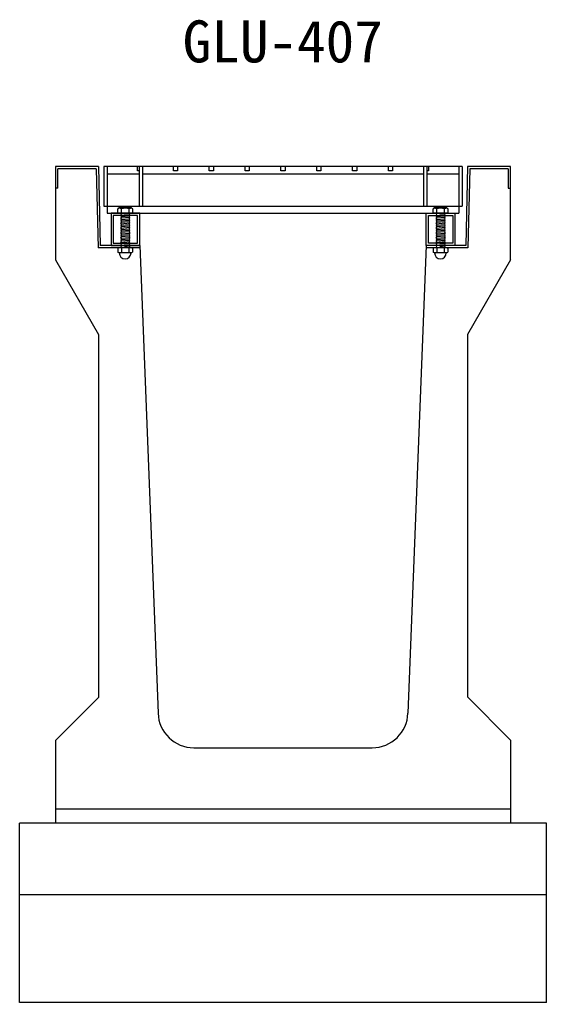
# Model space of a CAD drawing. Units: millimetres, scale not verified. Extents: x -25200 to 25200, y -8910 to 8910.
# Drawn here: x -10791 to -10056, y -1568 to -198 of the extents above; entities that cross this region are included whole.
import ezdxf
from ezdxf.enums import TextEntityAlignment as Align

# ---------------------------------------------------------------- set-up
doc = ezdxf.new("R2010")
doc.units = ezdxf.units.MM
doc.header["$LTSCALE"] = 30
doc.linetypes.add('DOTTED', pattern=[1.75, 0.25, -1.5])
for name, color, linetype, lineweight in [('0-2_HATCH', 6, 'Continuous', 25), ('0-5_OUTLINE', 3, 'Continuous', 25), ('0-7_TXT', 7, 'Continuous', 25)]:
    doc.layers.add(name, color=color, linetype=linetype, lineweight=lineweight)
doc.styles.add('ＭＳ ゴシック', font='')
doc.styles.get('ＭＳ ゴシック').set_extended_font_data('MS Gothic')

msp = doc.modelspace()

# ---------------------------------------------------------------- linework, layer by layer
at = {"layer": '0-2_HATCH'}
for p, q in [((-10737.73, -432.8), (-10737.73, -406)), ((-10684.06, -406), (-10737.73, -406)), ((-10684.06, -406), (-10681.56, -516)), ((-10173.43, -402.8), (-10673.43, -402.8)), ((-10668.93, -402.8), (-10668.93, -467.8)), ((-10623.93, -402.8), (-10623.93, -457.8)), ((-10619.43, -402.8), (-10619.43, -457.8)), ((-10227.43, -402.8), (-10227.43, -457.8)), ((-10222.93, -402.8), (-10222.93, -457.8)), ((-10177.93, -402.8), (-10177.93, -467.8)), ((-10173.43, -402.8), (-10173.43, -457.8)), ((-10162.8, -406), (-10165.3, -516)), ((-10109.13, -406), (-10162.8, -406)), ((-10668.93, -412.8), (-10623.93, -412.8)), ((-10619.43, -412.8), (-10227.43, -412.8)), ((-10222.93, -412.8), (-10177.93, -412.8)), ((-10737.73, -432.8), (-10740.93, -432.8)), ((-10651.93, -460.3), (-10653.93, -461.8)), ((-10653.93, -467.8), (-10653.93, -461.8)), ((-10653.6, -461.52), (-10651.93, -460.3)), ((-10634.93, -460.3), (-10651.93, -460.3)), ((-10648.93, -467.8), (-10648.93, -461.8)), ((-10637.93, -467.8), (-10637.93, -461.8)), ((-10633.25, -461.52), (-10634.93, -460.3)), ((-10632.93, -467.8), (-10632.93, -461.8)), ((-10211.93, -460.3), (-10213.93, -461.8)), ((-10213.93, -467.8), (-10213.93, -461.8)), ((-10213.6, -461.52), (-10211.93, -460.3)), ((-10194.93, -460.3), (-10211.93, -460.3)), ((-10208.93, -467.8), (-10208.93, -461.8)), ((-10197.93, -467.8), (-10197.93, -461.8)), ((-10193.25, -461.52), (-10194.93, -460.3)), ((-10192.93, -467.8), (-10192.93, -461.8)), ((-10668.93, -467.8), (-10177.93, -467.8)), ((-10632.93, -467.8), (-10653.93, -467.8)), ((-10649.93, -467.8), (-10636.93, -467.8)), ((-10649.93, -468.8), (-10648.93, -467.8)), ((-10648.93, -469.8), (-10649.93, -468.8)), ((-10649.93, -470.8), (-10648.93, -469.8)), ((-10648.93, -471.8), (-10649.93, -470.8)), ((-10649.93, -472.8), (-10648.93, -471.8)), ((-10636.93, -471.8), (-10649.93, -472.8)), ((-10648.93, -473.8), (-10649.93, -472.8)), ((-10649.93, -474.8), (-10648.93, -473.8)), ((-10636.93, -473.8), (-10649.93, -474.8)), ((-10648.93, -475.8), (-10649.93, -474.8)), ((-10649.93, -476.8), (-10648.93, -475.8)), ((-10636.93, -475.8), (-10649.93, -476.8)), ((-10648.93, -477.8), (-10649.93, -476.8)), ((-10649.93, -478.8), (-10648.93, -477.8)), ((-10636.93, -477.8), (-10649.93, -478.8)), ((-10648.93, -479.8), (-10649.93, -478.8)), ((-10637.93, -468.8), (-10636.93, -467.8)), ((-10636.93, -469.8), (-10637.93, -468.8)), ((-10637.93, -472.8), (-10636.93, -471.8)), ((-10636.93, -473.8), (-10637.93, -472.8)), ((-10637.93, -474.8), (-10636.93, -473.8)), ((-10636.93, -475.8), (-10637.93, -474.8)), ((-10637.93, -476.8), (-10636.93, -475.8)), ((-10636.93, -477.8), (-10637.93, -476.8)), ((-10192.93, -467.8), (-10213.93, -467.8)), ((-10209.93, -467.8), (-10196.93, -467.8)), ((-10209.93, -468.8), (-10208.93, -467.8)), ((-10208.93, -469.8), (-10209.93, -468.8)), ((-10209.93, -470.8), (-10208.93, -469.8)), ((-10208.93, -471.8), (-10209.93, -470.8)), ((-10209.93, -472.8), (-10208.93, -471.8)), ((-10196.93, -471.8), (-10209.93, -472.8)), ((-10208.93, -473.8), (-10209.93, -472.8)), ((-10209.93, -474.8), (-10208.93, -473.8)), ((-10196.93, -473.8), (-10209.93, -474.8)), ((-10208.93, -475.8), (-10209.93, -474.8)), ((-10209.93, -476.8), (-10208.93, -475.8)), ((-10196.93, -475.8), (-10209.93, -476.8)), ((-10208.93, -477.8), (-10209.93, -476.8)), ((-10209.93, -478.8), (-10208.93, -477.8)), ((-10196.93, -477.8), (-10209.93, -478.8)), ((-10208.93, -479.8), (-10209.93, -478.8)), ((-10197.93, -468.8), (-10196.93, -467.8)), ((-10196.93, -469.8), (-10197.93, -468.8)), ((-10197.93, -472.8), (-10196.93, -471.8)), ((-10196.93, -473.8), (-10197.93, -472.8)), ((-10197.93, -474.8), (-10196.93, -473.8)), ((-10196.93, -475.8), (-10197.93, -474.8)), ((-10197.93, -476.8), (-10196.93, -475.8)), ((-10196.93, -477.8), (-10197.93, -476.8)), ((-10636.93, -479.8), (-10649.93, -480.8)), ((-10649.93, -480.8), (-10648.93, -479.8)), ((-10636.93, -481.8), (-10649.93, -482.8)), ((-10648.93, -483.8), (-10649.93, -482.8)), ((-10636.93, -483.8), (-10649.93, -484.8)), ((-10649.93, -484.8), (-10648.93, -483.8)), ((-10648.93, -485.8), (-10649.93, -484.8)), ((-10636.93, -485.8), (-10649.93, -486.8)), ((-10649.93, -486.8), (-10648.93, -485.8)), ((-10648.93, -487.8), (-10649.93, -486.8)), ((-10636.93, -487.8), (-10649.93, -488.8)), ((-10649.93, -488.8), (-10648.93, -487.8)), ((-10648.93, -489.8), (-10649.93, -488.8)), ((-10636.93, -489.8), (-10649.93, -490.8)), ((-10649.93, -490.8), (-10648.93, -489.8)), ((-10648.93, -491.8), (-10649.93, -490.8)), ((-10636.93, -491.8), (-10649.93, -492.8)), ((-10649.93, -492.8), (-10648.93, -491.8)), ((-10648.93, -493.8), (-10649.93, -492.8)), ((-10637.93, -480.8), (-10636.93, -479.8)), ((-10636.93, -481.8), (-10637.93, -480.8)), ((-10637.93, -482.8), (-10636.93, -481.8)), ((-10636.93, -483.8), (-10637.93, -482.8)), ((-10637.93, -484.8), (-10636.93, -483.8)), ((-10637.93, -484.8), (-10636.93, -485.8)), ((-10637.93, -486.8), (-10636.93, -485.8)), ((-10637.93, -486.8), (-10636.93, -487.8)), ((-10637.93, -488.8), (-10636.93, -487.8)), ((-10637.93, -488.8), (-10636.93, -489.8)), ((-10637.93, -490.8), (-10636.93, -489.8)), ((-10637.93, -490.8), (-10636.93, -491.8)), ((-10637.93, -492.8), (-10636.93, -491.8)), ((-10637.93, -492.8), (-10636.93, -493.8)), ((-10196.93, -479.8), (-10209.93, -480.8)), ((-10209.93, -480.8), (-10208.93, -479.8)), ((-10196.93, -481.8), (-10209.93, -482.8)), ((-10208.93, -483.8), (-10209.93, -482.8)), ((-10196.93, -483.8), (-10209.93, -484.8)), ((-10209.93, -484.8), (-10208.93, -483.8)), ((-10208.93, -485.8), (-10209.93, -484.8)), ((-10196.93, -485.8), (-10209.93, -486.8)), ((-10209.93, -486.8), (-10208.93, -485.8)), ((-10208.93, -487.8), (-10209.93, -486.8)), ((-10196.93, -487.8), (-10209.93, -488.8)), ((-10209.93, -488.8), (-10208.93, -487.8)), ((-10208.93, -489.8), (-10209.93, -488.8)), ((-10196.93, -489.8), (-10209.93, -490.8)), ((-10209.93, -490.8), (-10208.93, -489.8)), ((-10208.93, -491.8), (-10209.93, -490.8)), ((-10196.93, -491.8), (-10209.93, -492.8)), ((-10209.93, -492.8), (-10208.93, -491.8)), ((-10208.93, -493.8), (-10209.93, -492.8)), ((-10197.93, -480.8), (-10196.93, -479.8)), ((-10196.93, -481.8), (-10197.93, -480.8)), ((-10197.93, -482.8), (-10196.93, -481.8)), ((-10196.93, -483.8), (-10197.93, -482.8)), ((-10197.93, -484.8), (-10196.93, -483.8)), ((-10197.93, -484.8), (-10196.93, -485.8)), ((-10197.93, -486.8), (-10196.93, -485.8)), ((-10197.93, -486.8), (-10196.93, -487.8)), ((-10197.93, -488.8), (-10196.93, -487.8)), ((-10197.93, -488.8), (-10196.93, -489.8)), ((-10197.93, -490.8), (-10196.93, -489.8)), ((-10197.93, -490.8), (-10196.93, -491.8)), ((-10197.93, -492.8), (-10196.93, -491.8)), ((-10197.93, -492.8), (-10196.93, -493.8)), ((-10636.93, -493.8), (-10649.93, -494.8)), ((-10649.93, -494.8), (-10648.93, -493.8)), ((-10648.93, -495.8), (-10649.93, -494.8)), ((-10636.93, -495.8), (-10649.93, -496.8)), ((-10649.93, -496.8), (-10648.93, -495.8)), ((-10648.93, -497.8), (-10649.93, -496.8)), ((-10636.93, -497.8), (-10649.93, -498.8)), ((-10649.93, -498.8), (-10648.93, -497.8)), ((-10648.93, -499.8), (-10649.93, -498.8)), ((-10636.93, -499.8), (-10649.93, -500.8)), ((-10649.93, -500.8), (-10648.93, -499.8)), ((-10648.93, -501.8), (-10649.93, -500.8)), ((-10636.93, -501.8), (-10649.93, -502.8)), ((-10649.93, -502.8), (-10648.93, -501.8)), ((-10648.93, -503.8), (-10649.93, -502.8)), ((-10636.93, -503.8), (-10649.93, -504.8)), ((-10649.93, -504.8), (-10648.93, -503.8)), ((-10648.93, -505.8), (-10649.93, -504.8)), ((-10636.93, -505.8), (-10649.93, -506.8)), ((-10649.93, -506.8), (-10648.93, -505.8)), ((-10648.93, -507.8), (-10649.93, -506.8)), ((-10637.93, -494.8), (-10636.93, -493.8)), ((-10637.93, -494.8), (-10636.93, -495.8)), ((-10637.93, -496.8), (-10636.93, -495.8)), ((-10637.93, -496.8), (-10636.93, -497.8)), ((-10637.93, -498.8), (-10636.93, -497.8)), ((-10637.93, -498.8), (-10636.93, -499.8)), ((-10637.93, -500.8), (-10636.93, -499.8)), ((-10637.93, -500.8), (-10636.93, -501.8)), ((-10637.93, -502.8), (-10636.93, -501.8)), ((-10637.93, -502.8), (-10636.93, -503.8)), ((-10637.93, -504.8), (-10636.93, -503.8)), ((-10637.93, -504.8), (-10636.93, -505.8)), ((-10637.93, -506.8), (-10636.93, -505.8)), ((-10637.93, -506.8), (-10636.93, -507.8)), ((-10196.93, -493.8), (-10209.93, -494.8)), ((-10209.93, -494.8), (-10208.93, -493.8)), ((-10208.93, -495.8), (-10209.93, -494.8)), ((-10196.93, -495.8), (-10209.93, -496.8)), ((-10209.93, -496.8), (-10208.93, -495.8)), ((-10208.93, -497.8), (-10209.93, -496.8)), ((-10196.93, -497.8), (-10209.93, -498.8)), ((-10209.93, -498.8), (-10208.93, -497.8)), ((-10208.93, -499.8), (-10209.93, -498.8)), ((-10196.93, -499.8), (-10209.93, -500.8)), ((-10209.93, -500.8), (-10208.93, -499.8)), ((-10208.93, -501.8), (-10209.93, -500.8)), ((-10196.93, -501.8), (-10209.93, -502.8)), ((-10209.93, -502.8), (-10208.93, -501.8)), ((-10208.93, -503.8), (-10209.93, -502.8)), ((-10196.93, -503.8), (-10209.93, -504.8)), ((-10209.93, -504.8), (-10208.93, -503.8)), ((-10208.93, -505.8), (-10209.93, -504.8)), ((-10196.93, -505.8), (-10209.93, -506.8)), ((-10209.93, -506.8), (-10208.93, -505.8)), ((-10208.93, -507.8), (-10209.93, -506.8)), ((-10197.93, -494.8), (-10196.93, -493.8)), ((-10197.93, -494.8), (-10196.93, -495.8)), ((-10197.93, -496.8), (-10196.93, -495.8)), ((-10197.93, -496.8), (-10196.93, -497.8)), ((-10197.93, -498.8), (-10196.93, -497.8)), ((-10197.93, -498.8), (-10196.93, -499.8)), ((-10197.93, -500.8), (-10196.93, -499.8)), ((-10197.93, -500.8), (-10196.93, -501.8)), ((-10197.93, -502.8), (-10196.93, -501.8)), ((-10197.93, -502.8), (-10196.93, -503.8)), ((-10197.93, -504.8), (-10196.93, -503.8)), ((-10197.93, -504.8), (-10196.93, -505.8)), ((-10197.93, -506.8), (-10196.93, -505.8)), ((-10197.93, -506.8), (-10196.93, -507.8)), ((-10623.3, -516), (-10681.56, -516)), ((-10653.07, -516.02), (-10653.93, -516.67)), ((-10653.93, -516.67), (-10653.93, -521.85)), ((-10634.38, -516.02), (-10653.07, -516.02)), ((-10636.93, -507.8), (-10649.93, -508.8)), ((-10649.93, -508.8), (-10648.93, -507.8)), ((-10648.93, -509.8), (-10649.93, -508.8)), ((-10649.93, -510.8), (-10648.93, -509.8)), ((-10648.93, -511.8), (-10649.93, -510.8)), ((-10649.93, -512.8), (-10648.93, -511.8)), ((-10648.93, -513.79), (-10649.93, -512.79)), ((-10649.93, -514.8), (-10648.93, -513.8)), ((-10648.93, -515.79), (-10649.93, -514.79)), ((-10649.15, -516.02), (-10648.93, -515.8)), ((-10648.83, -516.67), (-10648.83, -521.85)), ((-10638.62, -516.67), (-10638.62, -521.85)), ((-10637.93, -508.8), (-10636.93, -507.8)), ((-10637.93, -508.8), (-10636.93, -509.8)), ((-10637.93, -510.8), (-10636.93, -509.8)), ((-10637.93, -510.8), (-10636.93, -511.8)), ((-10637.93, -512.8), (-10636.93, -511.8)), ((-10637.93, -512.8), (-10636.93, -513.8)), ((-10637.93, -514.79), (-10636.93, -513.79)), ((-10637.93, -514.79), (-10636.93, -515.8)), ((-10637.15, -516.02), (-10636.93, -515.8)), ((-10634.38, -516.02), (-10633.52, -516.67)), ((-10633.52, -516.67), (-10633.52, -521.85)), ((-10165.3, -516), (-10223.55, -516)), ((-10213.07, -516.02), (-10213.93, -516.67)), ((-10213.93, -516.67), (-10213.93, -521.85)), ((-10194.38, -516.02), (-10213.07, -516.02)), ((-10196.93, -507.8), (-10209.93, -508.8)), ((-10209.93, -508.8), (-10208.93, -507.8)), ((-10208.93, -509.8), (-10209.93, -508.8)), ((-10209.93, -510.8), (-10208.93, -509.8)), ((-10208.93, -511.8), (-10209.93, -510.8)), ((-10209.93, -512.8), (-10208.93, -511.8)), ((-10208.93, -513.79), (-10209.93, -512.79)), ((-10209.93, -514.8), (-10208.93, -513.8)), ((-10208.93, -515.79), (-10209.93, -514.79)), ((-10209.15, -516.02), (-10208.93, -515.8)), ((-10208.83, -516.67), (-10208.83, -521.85)), ((-10198.62, -516.67), (-10198.62, -521.85)), ((-10197.93, -508.8), (-10196.93, -507.8)), ((-10197.93, -508.8), (-10196.93, -509.8)), ((-10197.93, -510.8), (-10196.93, -509.8)), ((-10197.93, -510.8), (-10196.93, -511.8)), ((-10197.93, -512.8), (-10196.93, -511.8)), ((-10197.93, -512.8), (-10196.93, -513.8)), ((-10197.93, -514.79), (-10196.93, -513.79)), ((-10197.93, -514.79), (-10196.93, -515.8)), ((-10197.15, -516.02), (-10196.93, -515.8)), ((-10194.38, -516.02), (-10193.52, -516.67)), ((-10193.52, -516.67), (-10193.52, -521.85)), ((-10652.24, -522.82), (-10653.93, -521.85)), ((-10652.24, -523.15), (-10652.24, -522.82)), ((-10635.21, -522.82), (-10652.24, -522.82)), ((-10635.21, -523.15), (-10652.24, -523.15)), ((-10635.21, -522.82), (-10633.52, -521.85)), ((-10635.21, -523.15), (-10635.21, -522.82)), ((-10212.24, -522.82), (-10213.93, -521.85)), ((-10212.24, -523.15), (-10212.24, -522.82)), ((-10195.21, -522.82), (-10212.24, -522.82)), ((-10195.21, -523.15), (-10212.24, -523.15)), ((-10195.21, -522.82), (-10193.52, -521.85)), ((-10195.21, -523.15), (-10195.21, -522.82))]:
    msp.add_line(p, q, dxfattribs=at)
at = {"layer": '0-2_HATCH', "linetype": 'DOTTED'}
for p, q in [((-10636.93, -467.8), (-10649.93, -468.8)), ((-10636.93, -469.8), (-10649.93, -470.8)), ((-10196.93, -467.8), (-10209.93, -468.8)), ((-10196.93, -469.8), (-10209.93, -470.8)), ((-10636.93, -509.8), (-10649.93, -510.8)), ((-10636.93, -511.8), (-10649.93, -512.8)), ((-10636.93, -513.8), (-10649.93, -514.8)), ((-10196.93, -509.8), (-10209.93, -510.8)), ((-10196.93, -511.8), (-10209.93, -512.8)), ((-10196.93, -513.8), (-10209.93, -514.8))]:
    msp.add_line(p, q, dxfattribs=at)
at = {"layer": '0-2_HATCH'}
for points in [[(-10673.43, -402.8), (-10673.43, -457.8), (-10173.43, -457.8)], [(-10623.93, -408.8), (-10626.43, -408.8), (-10626.43, -402.8)], [(-10570.43, -402.8), (-10570.43, -408.8), (-10576.43, -408.8), (-10576.43, -402.8)], [(-10520.43, -402.8), (-10520.43, -408.8), (-10526.43, -408.8), (-10526.43, -402.8)], [(-10470.43, -402.8), (-10470.43, -408.8), (-10476.43, -408.8), (-10476.43, -402.8)], [(-10420.43, -402.8), (-10420.43, -408.8), (-10426.43, -408.8), (-10426.43, -402.8)], [(-10370.43, -402.8), (-10370.43, -408.8), (-10376.43, -408.8), (-10376.43, -402.8)], [(-10320.43, -402.8), (-10320.43, -408.8), (-10326.43, -408.8), (-10326.43, -402.8)], [(-10270.43, -402.8), (-10270.43, -408.8), (-10276.43, -408.8), (-10276.43, -402.8)], [(-10220.43, -402.8), (-10220.43, -408.8), (-10222.93, -408.8)], [(-10109.13, -406), (-10109.13, -432.8), (-10105.93, -432.8)], [(-10636.93, -471.8), (-10637.93, -470.8), (-10636.93, -469.8)], [(-10636.93, -479.8), (-10637.93, -478.8), (-10636.93, -477.8)], [(-10196.93, -471.8), (-10197.93, -470.8), (-10196.93, -469.8)], [(-10196.93, -479.8), (-10197.93, -478.8), (-10196.93, -477.8)], [(-10649.93, -482.8), (-10648.93, -481.8), (-10649.93, -480.8)], [(-10209.93, -482.8), (-10208.93, -481.8), (-10209.93, -480.8)]]:
    msp.add_lwpolyline(points, dxfattribs=at)
for points in [[(-10663.43, -467.8), (-10663.43, -512.8), (-10623.43, -512.8), (-10623.43, -467.8)], [(-10660.23, -471), (-10660.23, -509.6), (-10626.63, -509.6), (-10626.63, -471)], [(-10183.43, -467.8), (-10183.43, -512.8), (-10223.43, -512.8), (-10223.43, -467.8)], [(-10186.63, -471), (-10186.63, -509.6), (-10220.23, -509.6), (-10220.23, -471)]]:
    msp.add_lwpolyline(points, close=True, dxfattribs=at)
for centre, radius, start, end in [((-10651.43, -464.42), 3.62, 46.39563, 133.60437), ((-10643.43, -476.42), 15.62, 69.39075, 110.60925), ((-10635.43, -464.42), 3.62, 46.39563, 133.60437), ((-10211.43, -464.42), 3.62, 46.39563, 133.60437), ((-10203.43, -476.42), 15.62, 69.39075, 110.60925), ((-10195.43, -464.42), 3.62, 46.39563, 133.60437), ((-10651.38, -521.36), 5.35, 61.49832, 118.50684), ((-10643.72, -536.43), 20.42, 75.52621, 104.47362), ((-10636.07, -521.36), 5.35, 61.49231, 118.50169), ((-10211.38, -521.36), 5.35, 61.49832, 118.50684), ((-10203.72, -536.43), 20.42, 75.52621, 104.47362), ((-10196.07, -521.36), 5.35, 61.49231, 118.50169), ((-10651.38, -517.15), 5.35, 241.49843, 298.50089), ((-10643.72, -523.15), 8.19, 180, 359.99995), ((-10643.72, -502.08), 20.42, 255.52638, 284.47374), ((-10636.07, -517.15), 5.35, 241.49989, 298.5), ((-10211.38, -517.15), 5.35, 241.49843, 298.50089), ((-10203.72, -523.15), 8.19, 180, 359.99995), ((-10203.72, -502.08), 20.42, 255.52638, 284.47374), ((-10196.07, -517.15), 5.35, 241.49989, 298.5)]:
    msp.add_arc(centre, radius, start, end, dxfattribs=at)
at = {"layer": '0-5_OUTLINE'}
for p, q in [((-10740.93, -402.8), (-10740.93, -532.8)), ((-10680.93, -402.8), (-10740.93, -402.8)), ((-10680.93, -402.8), (-10678.43, -512.8)), ((-10165.93, -402.8), (-10168.43, -512.8)), ((-10105.93, -402.8), (-10165.93, -402.8)), ((-10105.93, -532.8), (-10105.93, -402.8)), ((-10623.43, -512.8), (-10678.43, -512.8)), ((-10623.43, -512.8), (-10597.81, -1164.76)), ((-10223.43, -512.8), (-10249.04, -1164.76)), ((-10168.43, -512.8), (-10223.43, -512.8)), ((-10740.93, -532.8), (-10680.93, -636.8)), ((-10105.93, -532.8), (-10165.93, -636.8)), ((-10680.93, -636.8), (-10680.93, -1142.8)), ((-10165.93, -636.8), (-10165.93, -1142.08)), ((-10740.93, -1202.8), (-10680.93, -1142.8)), ((-10105.93, -1202.08), (-10165.93, -1142.08)), ((-10740.93, -1202.8), (-10740.93, -1317.8)), ((-10105.93, -1202.08), (-10105.93, -1317.8)), ((-10547.85, -1212.8), (-10299, -1212.8)), ((-10740.93, -1297.8), (-10105.93, -1297.8)), ((-10055.93, -1317.8), (-10790.93, -1317.8)), ((-10055.93, -1567.8), (-10055.93, -1317.8)), ((-10055.93, -1417.8), (-10790.93, -1417.8))]:
    msp.add_line(p, q, dxfattribs=at)
msp.add_lwpolyline([(-10055.93, -1567.8), (-10790.93, -1567.8), (-10790.93, -1317.8)], dxfattribs=at)
for centre, start, end in [((-10547.85, -1162.8), 182.24974, 270), ((-10299, -1162.8), 270, 357.75026)]:
    msp.add_arc(centre, 50, start, end, dxfattribs=at)

# ---------------------------------------------------------------- texts
at = {"layer": '0-7_TXT', "style": 'ＭＳ ゴシック'}
msp.add_text('GLU-407', height=58.65, dxfattribs=at).set_placement((-10563.43, -275.07), align=Align.BOTTOM_LEFT)

doc.saveas('drawing.dxf')
